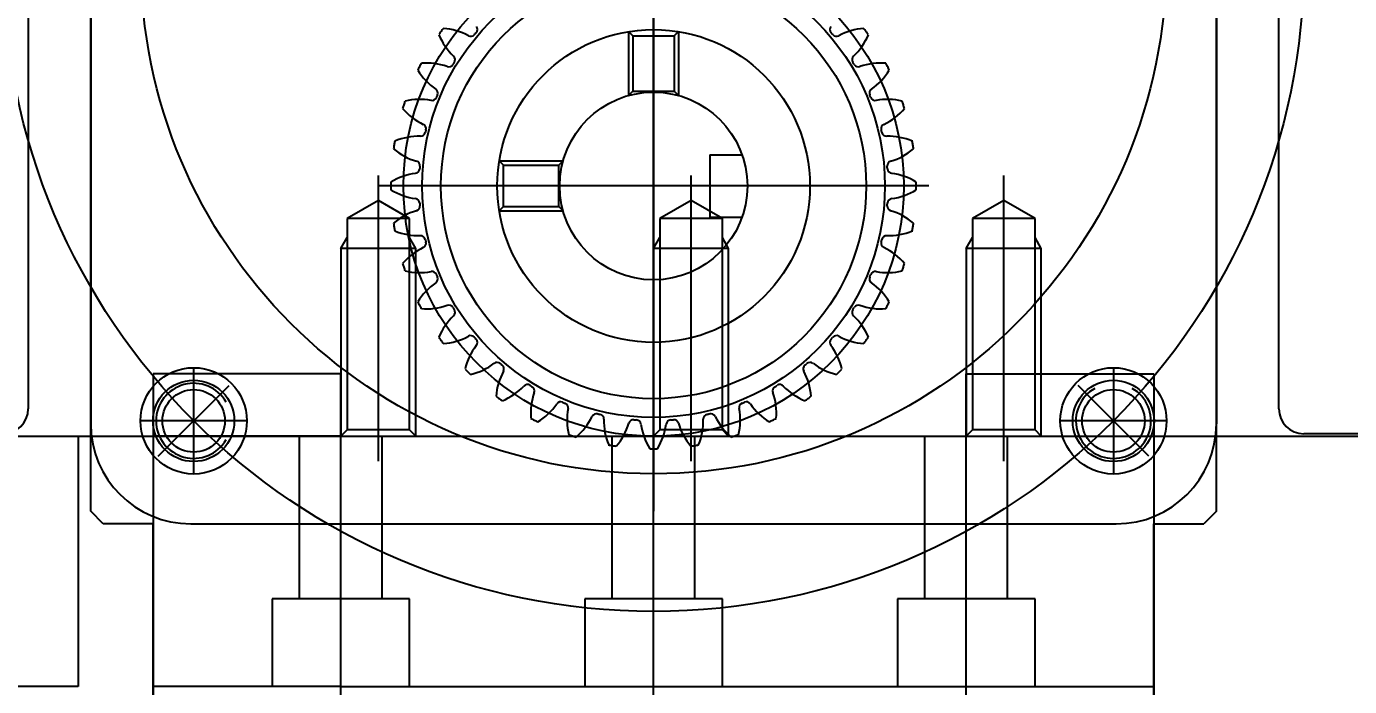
# Model space of a CAD drawing. Header units: inches. Extents: x 0 to 77285, y -118 to 40065.
# Drawn here: x 16878.5 to 16984.3, y 25602.6 to 25655.3 of the extents above; entities that cross this region are included whole.
import ezdxf

# ---------------------------------------------------------------- set-up
doc = ezdxf.new("R2010")
doc.units = ezdxf.units.IN
doc.header["$LTSCALE"] = 5
doc.header["$MEASUREMENT"] = 0
doc.layers.add('A', color=8, linetype='Continuous')
doc.styles.add('SCI', font='')
doc.styles.get('SCI').set_extended_font_data('Gulim')
doc.dimstyles.new('SCH', dxfattribs={"dimtxt": 2.5, "dimasz": 2, "dimexe": 1.25, "dimexo": 0.625, "dimtad": 1, "dimdec": 8, "dimtxsty": 'SCI', "dimcen": 2.5, "dimclrd": 4, "dimclre": 4, "dimclrt": 7, "dimadec": 8, "dimazin": 2, "dimtfac": 1, "dimtdec": 8, "dimtmove": 0, "dimatfit": 3, "dimfxl": 1, "dimarcsym": 0})

# ---------------------------------------------------------------- blocks, each defined once
blk = doc.blocks.new('A$Cc399747e')
for p, q in [((314.8, 713), (314.8, 661)), ((394.8, 713), (394.8, 661)), ((314.8, 649), (314.8, 709)), ((329.8, 709), (329.8, 649)), ((379.8, 709), (379.8, 649)), ((394.8, 649), (394.8, 709)), ((329.8, 676), (329.8, 652)), ((354.8, 676), (354.8, 652)), ((379.8, 676), (379.8, 652)), ((329.8, 674), (314.8, 674)), ((324.3, 674), (324.3, 667)), ((379.8, 674), (329.8, 674)), ((335.3, 667), (335.3, 674)), ((349.3, 674), (349.3, 667)), ((360.3, 667), (360.3, 674)), ((374.3, 674), (374.3, 667)), ((379.8, 674), (394.8, 674)), ((385.3, 667), (385.3, 674)), ((324.3, 667), (335.3, 667)), ((326.5, 667), (326.5, 654)), ((333.1, 667), (333.1, 654)), ((349.3, 667), (360.3, 667)), ((351.5, 667), (351.5, 654)), ((358.1, 667), (358.1, 654)), ((374.3, 667), (385.3, 667)), ((376.5, 667), (376.5, 654)), ((383.1, 667), (383.1, 654)), ((309.8, 660), (310.8, 661)), ((314.8, 661), (310.8, 661)), ((391.8, 661), (317.8, 661)), ((394.8, 661), (398.8, 661)), ((398.8, 661), (399.8, 660)), ((309.8, 660), (309.8, 572)), ((354.8, 572), (354.8, 660)), ((399.8, 660), (399.8, 572)), ((318.03, 648.52), (318.03, 657.02)), ((391.57, 648.52), (391.57, 657.02)), ((354.8, 656), (354.8, 612)), ((315.2, 655.6), (320.86, 649.94)), ((394.4, 655.6), (388.74, 649.94)), ((329.8, 654), (314.8, 654)), ((379.8, 654), (329.8, 654)), ((354.8, 613.5), (354.8, 654.5)), ((379.8, 654), (394.8, 654)), ((309.8, 586), (309.8, 653)), ((313.78, 652.77), (322.28, 652.77)), ((387.32, 652.77), (395.82, 652.77)), ((399.8, 586), (399.8, 653)), ((329.8, 649), (314.8, 649)), ((379.8, 649), (394.8, 649)), ((350.3, 636.5), (347.73, 636.5)), ((350.3, 631.5), (350.3, 636.5)), ((367.14, 636), (362.03, 636)), ((362.38, 635.65), (362.03, 636)), ((367.14, 636), (366.79, 635.65)), ((362.38, 635.65), (362.38, 632.35)), ((366.79, 635.65), (362.38, 635.65)), ((366.79, 635.65), (366.79, 632.35)), ((332.8, 634), (376.8, 634)), ((334.3, 634), (375.3, 634)), ((335.8, 634), (373.8, 634)), ((362.38, 632.35), (362.03, 632)), ((367.14, 632), (362.03, 632)), ((366.79, 632.35), (362.38, 632.35)), ((367.14, 632), (366.79, 632.35)), ((350.3, 631.5), (347.73, 631.5)), ((352.8, 621.66), (352.8, 626.77)), ((353.15, 626.42), (352.8, 626.77)), ((356.45, 626.42), (353.15, 626.42)), ((353.15, 622.01), (353.15, 626.42)), ((356.45, 626.42), (356.8, 626.77)), ((356.45, 622.01), (356.45, 626.42)), ((356.8, 621.66), (356.8, 626.77)), ((352.8, 621.66), (353.15, 622.01)), ((356.45, 622.01), (353.15, 622.01)), ((356.8, 621.66), (356.45, 622.01))]:
    blk.add_line(p, q)
at = {"ltscale": 3}
for p, q in [((400.8, 674), (1040.8, 674)), ((400.8, 654), (400.8, 674)), ((326.8, 656), (326.8, 633.16)), ((351.8, 656), (351.8, 633.16)), ((376.8, 656), (376.8, 633.16)), ((243.63, 653.8), (302.8, 653.8)), ((1040.8, 654), (243.8, 654)), ((323.8, 654), (324.3, 653.5)), ((323.8, 654), (323.8, 639)), ((329.3, 653.5), (329.8, 654)), ((329.8, 639), (329.8, 654)), ((348.8, 654), (349.3, 653.5)), ((348.8, 654), (348.8, 639)), ((354.3, 653.5), (354.8, 654)), ((354.8, 639), (354.8, 654)), ((373.8, 654), (374.3, 653.5)), ((373.8, 654), (373.8, 639)), ((379.3, 653.5), (379.8, 654)), ((379.8, 639), (379.8, 654)), ((1040.8, 654), (400.8, 654)), ((324.3, 653.5), (329.3, 653.5)), ((324.3, 653.5), (324.3, 636.6)), ((329.3, 636.6), (329.3, 653.5)), ((349.3, 653.5), (354.3, 653.5)), ((349.3, 653.5), (349.3, 636.6)), ((354.3, 636.6), (354.3, 653.5)), ((374.3, 653.5), (379.3, 653.5)), ((374.3, 653.5), (374.3, 636.6)), ((379.3, 636.6), (379.3, 653.5)), ((304.8, 651.8), (304.8, 601)), ((404.8, 601), (404.8, 651.8)), ((323.8, 639), (324.3, 638.13)), ((323.8, 639), (329.8, 639)), ((329.8, 639), (329.3, 638.13)), ((348.8, 639), (349.3, 638.13)), ((348.8, 639), (354.8, 639)), ((354.8, 639), (354.3, 638.13)), ((373.8, 639), (374.3, 638.13)), ((373.8, 639), (379.8, 639)), ((379.8, 639), (379.3, 638.13)), ((324.3, 636.6), (326.8, 635.16)), ((324.3, 636.6), (329.3, 636.6)), ((326.8, 635.16), (329.3, 636.6)), ((349.3, 636.6), (351.8, 635.16)), ((349.3, 636.6), (354.3, 636.6)), ((351.8, 635.16), (354.3, 636.6)), ((374.3, 636.6), (376.8, 635.16)), ((374.3, 636.6), (379.3, 636.6)), ((376.8, 635.16), (379.3, 636.6))]:
    blk.add_line(p, q, dxfattribs=at)
for centre, radius in [((354.8, 616), 52), ((354.8, 616), 52), ((318.03, 652.77), 4.25), ((354.8, 616), 41), ((391.57, 652.77), 4.25), ((318.03, 652.77), 3.25), ((391.57, 652.77), 3.25), ((318.03, 652.77), 2.5), ((391.57, 652.77), 2.5), ((354.8, 634), 20), ((354.8, 634), 18.5), ((354.8, 634), 17), ((354.8, 634), 12.5), ((354.8, 634), 7.5), ((354.8, 634), 7.5)]:
    blk.add_circle(centre, radius)
for centre, radius, start, end in [((317.8, 653), 8, 90, 180), ((391.8, 653), 8, 0, 90), ((318.03, 652.77), 3, 300, 240), ((358.75, 652.37), 5, 148.3542, 172.4383), ((354.8, 634), 21, 90, 90.8406), ((354.8, 634), 21, 89.1594, 90), ((350.85, 652.37), 5, 7.5617, 31.6458), ((391.57, 652.77), 3, 210, 150), ((352.87, 652.7), 5, 166.3542, 190.4383), ((354.8, 634), 21, 108, 108.8406), ((354.8, 634), 21, 107.1594, 108), ((345.36, 650.26), 5, 25.5617, 49.6458), ((355.82, 652.77), 5, 157.3542, 181.4383), ((354.8, 634), 21, 99, 99.8406), ((354.8, 634), 21, 98.1594, 99), ((348.02, 651.53), 5, 16.5617, 40.6458), ((361.57, 651.53), 5, 139.3542, 163.4383), ((354.8, 634), 21, 81, 81.8406), ((354.8, 634), 21, 80.1594, 81), ((353.77, 652.77), 5, 358.5617, 22.6458), ((364.23, 650.26), 5, 130.3542, 154.4383), ((354.8, 634), 21, 72, 72.8406), ((354.8, 634), 21, 71.1594, 72), ((356.72, 652.7), 5, 349.5617, 13.6458), ((354.8, 634), 21, 117, 117.8406), ((354.8, 634), 21, 116.1594, 117), ((342.94, 648.58), 5, 34.5617, 58.6458), ((353.18, 653.07), 0.383, 196.5617, 274.84), ((353.41, 653.08), 0.383, 274.16, 352.4383), ((356.19, 653.08), 0.383, 187.5617, 265.84), ((356.41, 653.07), 0.383, 265.16, 343.4383), ((366.66, 648.58), 5, 121.3542, 145.4383), ((354.8, 634), 21, 63, 63.8406), ((354.8, 634), 21, 62.1594, 63), ((349.97, 652.16), 5, 175.3542, 199.4383), ((347.58, 651.72), 0.383, 292.16, 10.4383), ((350.22, 652.58), 0.383, 205.5617, 283.84), ((354.8, 634), 18.75, 103.5, 103.84), ((354.8, 634), 18.75, 103.16, 103.5), ((350.44, 652.63), 0.383, 283.16, 1.4383), ((354.8, 634), 18.75, 94.5, 94.84), ((354.8, 634), 18.75, 94.16, 94.5), ((354.8, 634), 18.75, 85.5, 85.84), ((354.8, 634), 18.75, 85.16, 85.5), ((359.15, 652.63), 0.383, 178.5617, 256.84), ((354.8, 634), 18.75, 76.5, 76.84), ((354.8, 634), 18.75, 76.16, 76.5), ((359.37, 652.58), 0.383, 256.16, 334.4383), ((362.01, 651.72), 0.383, 169.5617, 247.84), ((359.62, 652.16), 5, 340.5617, 4.6458), ((354.8, 634), 21, 126, 126.8406), ((347.19, 651.19), 5, 184.3542, 208.4383), ((354.8, 634), 21, 125.1594, 126), ((340.8, 646.54), 5, 43.5617, 67.6458), ((347.37, 651.63), 0.383, 214.5617, 292.84), ((354.8, 634), 18.75, 112.5, 112.84), ((354.8, 634), 18.75, 112.16, 112.5), ((354.8, 634), 18.75, 67.5, 67.84), ((354.8, 634), 18.75, 67.16, 67.5), ((362.22, 651.63), 0.383, 247.16, 325.4383), ((368.79, 646.54), 5, 112.3542, 136.4383), ((362.4, 651.19), 5, 331.5617, 355.6458), ((354.8, 634), 21, 54, 54.8406), ((354.8, 634), 21, 53.1594, 54), ((344.7, 650.25), 0.383, 223.5617, 301.84), ((354.8, 634), 18.75, 121.5, 121.84), ((354.8, 634), 18.75, 121.16, 121.5), ((344.9, 650.37), 0.383, 301.16, 19.4383), ((364.7, 650.37), 0.383, 160.5617, 238.84), ((354.8, 634), 18.75, 58.5, 58.84), ((354.8, 634), 18.75, 58.16, 58.5), ((364.89, 650.25), 0.383, 238.16, 316.4383), ((354.8, 634), 21, 135, 135.8406), ((344.6, 649.78), 5, 193.3542, 217.4383), ((354.8, 634), 21, 134.1594, 135), ((339.01, 644.2), 5, 52.5617, 76.6458), ((342.46, 648.62), 0.383, 310.16, 28.4383), ((367.14, 648.62), 0.383, 151.5617, 229.84), ((370.58, 644.2), 5, 103.3542, 127.4383), ((365, 649.78), 5, 322.5617, 346.6458), ((354.8, 634), 21, 45, 45.8406), ((354.8, 634), 21, 44.1594, 45), ((342.29, 648.48), 0.383, 232.5617, 310.84), ((354.8, 634), 18.75, 130.5, 130.84), ((354.8, 634), 18.75, 130.16, 130.5), ((354.8, 634), 18.75, 49.5, 49.84), ((354.8, 634), 18.75, 49.16, 49.5), ((367.31, 648.48), 0.383, 229.16, 307.4383), ((354.8, 634), 21, 143.1594, 144), ((337.61, 641.61), 5, 61.5617, 85.6458), ((340.32, 646.51), 0.383, 319.16, 37.4383), ((369.27, 646.51), 0.383, 142.5617, 220.84), ((371.98, 641.61), 5, 94.3542, 118.4383), ((354.8, 634), 21, 36, 36.8406), ((354.8, 634), 21, 144, 144.8406), ((342.25, 647.99), 5, 202.3542, 226.4383), ((340.17, 646.34), 0.383, 241.5617, 319.84), ((354.8, 634), 18.75, 139.5, 139.84), ((354.8, 634), 18.75, 139.16, 139.5), ((354.8, 634), 18.75, 40.5, 40.84), ((354.8, 634), 18.75, 40.16, 40.5), ((369.42, 646.34), 0.383, 220.16, 298.4383), ((367.34, 647.99), 5, 313.5617, 337.6458), ((354.8, 634), 21, 35.1594, 36), ((338.54, 644.09), 0.383, 328.16, 46.4383), ((371.05, 644.09), 0.383, 133.5617, 211.84), ((354.8, 634), 21, 153, 153.8406), ((340.22, 645.86), 5, 211.3542, 235.4383), ((354.8, 634), 21, 152.1594, 153), ((336.63, 638.82), 5, 70.5617, 94.6458), ((338.42, 643.9), 0.383, 250.5617, 328.84), ((354.8, 634), 18.75, 148.5, 148.84), ((354.8, 634), 18.75, 148.16, 148.5), ((354.8, 634), 18.75, 31.5, 31.84), ((354.8, 634), 18.75, 31.16, 31.5), ((371.17, 643.9), 0.383, 211.16, 289.4383), ((372.96, 638.82), 5, 85.3542, 109.4383), ((369.38, 645.86), 5, 304.5617, 328.6458), ((354.8, 634), 21, 27, 27.8406), ((354.8, 634), 21, 26.1594, 27), ((337.08, 641.22), 0.383, 259.5617, 337.84), ((337.16, 641.43), 0.383, 337.16, 55.4383), ((354.8, 634), 18.75, 157.5, 157.84), ((354.8, 634), 18.75, 157.16, 157.5), ((372.43, 641.43), 0.383, 124.5617, 202.84), ((354.8, 634), 18.75, 22.5, 22.84), ((354.8, 634), 18.75, 22.16, 22.5), ((372.52, 641.22), 0.383, 202.16, 280.4383), ((354.8, 634), 21, 162, 162.8406), ((338.54, 643.43), 5, 220.3542, 244.4383), ((354.8, 634), 21, 161.1594, 162), ((336.1, 635.92), 5, 79.5617, 103.6458), ((373.49, 635.92), 5, 76.3542, 100.4383), ((371.05, 643.43), 5, 295.5617, 319.6458), ((354.8, 634), 21, 18, 18.8406), ((354.8, 634), 21, 17.1594, 18), ((336.03, 632.97), 5, 88.5617, 112.6458), ((336.17, 638.36), 0.383, 268.5617, 346.84), ((336.22, 638.58), 0.383, 346.16, 64.4383), ((354.8, 634), 18.75, 166.5, 166.84), ((354.8, 634), 18.75, 166.16, 166.5), ((373.37, 638.58), 0.383, 115.5617, 193.84), ((354.8, 634), 18.75, 13.5, 13.84), ((354.8, 634), 18.75, 13.16, 13.5), ((373.43, 638.36), 0.383, 193.16, 271.4383), ((373.56, 632.97), 5, 67.3542, 91.4383), ((354.8, 634), 21, 171, 171.8406), ((337.27, 640.77), 5, 229.3542, 253.4383), ((354.8, 634), 21, 170.1594, 171), ((372.33, 640.77), 5, 286.5617, 310.6458), ((354.8, 634), 21, 9, 9.8406), ((354.8, 634), 21, 8.1594, 9), ((335.73, 635.61), 0.383, 355.16, 73.4383), ((373.86, 635.61), 0.383, 106.5617, 184.84), ((336.42, 630.05), 5, 97.5617, 121.6458), ((335.71, 635.39), 0.383, 277.5617, 355.84), ((354.8, 634), 18.75, 175.16, 175.5), ((354.8, 634), 18.75, 175.5, 175.84), ((354.8, 634), 18.75, 4.5, 4.84), ((354.8, 634), 18.75, 4.16, 4.5), ((373.88, 635.39), 0.383, 184.16, 262.4383), ((373.17, 630.05), 5, 58.3542, 82.4383), ((354.8, 634), 21, 179.1594, 180), ((354.8, 634), 21, 180, 180.8406), ((336.42, 637.95), 5, 238.3542, 262.4383), ((373.17, 637.95), 5, 277.5617, 301.6458), ((354.8, 634), 21, 0, 0.8406), ((354.8, 634), 21, 359.1594, 360), ((335.71, 632.61), 0.383, 4.16, 82.4383), ((354.8, 634), 18.75, 184.16, 184.5), ((354.8, 634), 18.75, 355.5, 355.84), ((373.88, 632.61), 0.383, 97.5617, 175.84), ((337.27, 627.23), 5, 106.5617, 130.6458), ((335.73, 632.39), 0.383, 286.5617, 4.84), ((354.8, 634), 18.75, 184.5, 184.84), ((354.8, 634), 18.75, 355.16, 355.5), ((373.86, 632.39), 0.383, 175.16, 253.4383), ((372.33, 627.23), 5, 49.3542, 73.4383), ((354.8, 634), 21, 188.1594, 189), ((354.8, 634), 21, 189, 189.8406), ((354.8, 634), 21, 350.1594, 351), ((354.8, 634), 21, 351, 351.8406), ((336.03, 635.03), 5, 247.3542, 271.4383), ((336.17, 629.64), 0.383, 13.16, 91.4383), ((336.22, 629.42), 0.383, 295.5617, 13.84), ((354.8, 634), 18.75, 193.16, 193.5), ((354.8, 634), 18.75, 193.5, 193.84), ((373.37, 629.42), 0.383, 166.16, 244.4383), ((354.8, 634), 18.75, 346.16, 346.5), ((354.8, 634), 18.75, 346.5, 346.84), ((373.43, 629.64), 0.383, 88.5617, 166.84), ((373.56, 635.03), 5, 268.5617, 292.6458), ((338.54, 624.57), 5, 115.5617, 139.6458), ((371.05, 624.57), 5, 40.3542, 64.4383), ((354.8, 634), 21, 197.1594, 198), ((354.8, 634), 21, 198, 198.8406), ((354.8, 634), 21, 341.1594, 342), ((354.8, 634), 21, 342, 342.8406), ((336.1, 632.08), 5, 256.3542, 280.4383), ((340.22, 622.14), 5, 124.5617, 148.6458), ((337.08, 626.78), 0.383, 22.16, 100.4383), ((337.16, 626.57), 0.383, 304.5617, 22.84), ((354.8, 634), 18.75, 202.16, 202.5), ((354.8, 634), 18.75, 202.5, 202.84), ((372.43, 626.57), 0.383, 157.16, 235.4383), ((354.8, 634), 18.75, 337.16, 337.5), ((354.8, 634), 18.75, 337.5, 337.84), ((372.52, 626.78), 0.383, 79.5617, 157.84), ((369.38, 622.14), 5, 31.3542, 55.4383), ((373.49, 632.08), 5, 259.5617, 283.6458), ((354.8, 634), 21, 206.1594, 207), ((354.8, 634), 21, 207, 207.8406), ((336.63, 629.18), 5, 265.3542, 289.4383), ((338.42, 624.1), 0.383, 31.16, 109.4383), ((354.8, 634), 18.75, 211.16, 211.5), ((354.8, 634), 18.75, 211.5, 211.84), ((354.8, 634), 18.75, 328.16, 328.5), ((354.8, 634), 18.75, 328.5, 328.84), ((371.17, 624.1), 0.383, 70.5617, 148.84), ((372.96, 629.18), 5, 250.5617, 274.6458), ((354.8, 634), 21, 332.1594, 333), ((354.8, 634), 21, 333, 333.8406), ((342.25, 620.01), 5, 133.5617, 157.6458), ((338.54, 623.91), 0.383, 313.5617, 31.84), ((371.05, 623.91), 0.383, 148.16, 226.4383), ((367.34, 620.01), 5, 22.3542, 46.4383), ((340.17, 621.66), 0.383, 40.16, 118.4383), ((369.42, 621.66), 0.383, 61.5617, 139.84), ((354.8, 634), 21, 215.1594, 216), ((354.8, 634), 21, 216, 216.8406), ((337.61, 626.39), 5, 274.3542, 298.4383), ((354.8, 634), 18.75, 220.16, 220.5), ((354.8, 634), 18.75, 220.5, 220.84), ((340.32, 621.49), 0.383, 322.5617, 40.84), ((369.27, 621.49), 0.383, 139.16, 217.4383), ((354.8, 634), 18.75, 319.16, 319.5), ((354.8, 634), 18.75, 319.5, 319.84), ((371.98, 626.39), 5, 241.5617, 265.6458), ((354.8, 634), 21, 323.1594, 324), ((354.8, 634), 21, 324, 324.8406)]:
    blk.add_arc(centre, radius, start, end)
for centre, start, end in [((302.8, 651.8), 0, 90), ((406.8, 651.8), 90, 180)]:
    blk.add_arc(centre, 2, start, end, dxfattribs=at)
blk = doc.blocks.new('*D366')
at = {"color": 4, "lineweight": -2, "transparency": 16777216}
for p, q in [((12554.65, 23925.55), (12554.65, 28076.14)), ((17979.65, 23925.05), (17979.65, 28076.14)), ((12714.65, 27976.14), (17819.65, 27976.14))]:
    blk.add_line(p, q, dxfattribs=at)
at = {"color": 4, "transparency": 16777216}
for points in [[(12714.65, 28002.81), (12714.65, 27949.48), (12554.65, 27976.14)], [(17819.65, 28002.81), (17819.65, 27949.48), (17979.65, 27976.14)]]:
    blk.add_solid(points, dxfattribs=at)
at = {"layer": 'Defpoints', "color": 0, "transparency": 16777216}
for p in [(17979.65, 27976.14), (12554.65, 23875.55), (17979.65, 23875.05)]:
    blk.add_point(p, dxfattribs=at)
at = {"color": 7, "transparency": 16777216, "insert": (15267.15, 28128.81), "char_height": 200, "attachment_point": 5, "style": 'SCI'}
blk.add_mtext('5425', dxfattribs=at)
blk = doc.blocks.new('*D367')
at = {"color": 4, "lineweight": -2, "transparency": 16777216}
for p, q in [((12554.65, 23925.55), (12554.65, 29140.68)), ((21064.65, 23433.05), (21064.65, 29140.68)), ((12714.65, 29040.68), (20904.65, 29040.68))]:
    blk.add_line(p, q, dxfattribs=at)
at = {"color": 4, "transparency": 16777216}
for points in [[(12714.65, 29067.34), (12714.65, 29014.01), (12554.65, 29040.68)], [(20904.65, 29067.34), (20904.65, 29014.01), (21064.65, 29040.68)]]:
    blk.add_solid(points, dxfattribs=at)
at = {"layer": 'Defpoints', "color": 0, "transparency": 16777216}
for p in [(21064.65, 29040.68), (12554.65, 23875.55), (21064.65, 23383.05)]:
    blk.add_point(p, dxfattribs=at)
at = {"color": 7, "transparency": 16777216, "insert": (16809.65, 29193.47), "char_height": 200, "attachment_point": 5, "style": 'SCI'}
blk.add_mtext('8510', dxfattribs=at)
blk = doc.blocks.new('*D374')
at = {"color": 4, "lineweight": -2, "transparency": 16777216}
for p, q in [((12554.65, 23925.55), (12554.65, 30215.88)), ((37924.65, 23433.05), (37924.65, 30215.88)), ((12714.65, 30115.88), (37764.65, 30115.88))]:
    blk.add_line(p, q, dxfattribs=at)
at = {"color": 4, "transparency": 16777216}
for points in [[(12714.65, 30142.54), (12714.65, 30089.21), (12554.65, 30115.88)], [(37764.65, 30142.54), (37764.65, 30089.21), (37924.65, 30115.88)]]:
    blk.add_solid(points, dxfattribs=at)
at = {"layer": 'Defpoints', "color": 0, "transparency": 16777216}
for p in [(37924.65, 30115.88), (12554.65, 23875.55), (37924.65, 23383.05)]:
    blk.add_point(p, dxfattribs=at)
at = {"color": 7, "transparency": 16777216, "insert": (25239.65, 30268.54), "char_height": 200, "attachment_point": 5, "style": 'SCI'}
blk.add_mtext('25370', dxfattribs=at)

msp = doc.modelspace()

# ---------------------------------------------------------------- block references
at = {"layer": 'A', "rotation": 180}
msp.add_blockref('A$Cc399747e', (17283.44187244, 26276.55060516), dxfattribs=at)

# ---------------------------------------------------------------- dimensions: what is measured, and where the dimension line sits
for base, p2, picture, middle in [((37924.649780898, 30115.8761734788), (37924.649780898, 23383.0504762948), '*D374', (25239.649780898, 30268.5392893244)), ((21064.649780898, 29040.6754827387), (21064.649780898, 23383.0504762948), '*D367', (16809.649780898, 29193.4717543765)), ((17979.649780898, 27976.1433020648), (17979.649780898, 23875.0504762948), '*D366', (15267.149780898, 28128.8064179103))]:
    dim = msp.add_linear_dim(base=base, p1=(12554.649780898, 23875.5504762968), p2=p2, dimstyle='SCH', override={"dimscale": 80})
    dim.commit()
    dim.dimension.update_dxf_attribs({"geometry": picture, "text_midpoint": middle})

doc.saveas('drawing.dxf')
